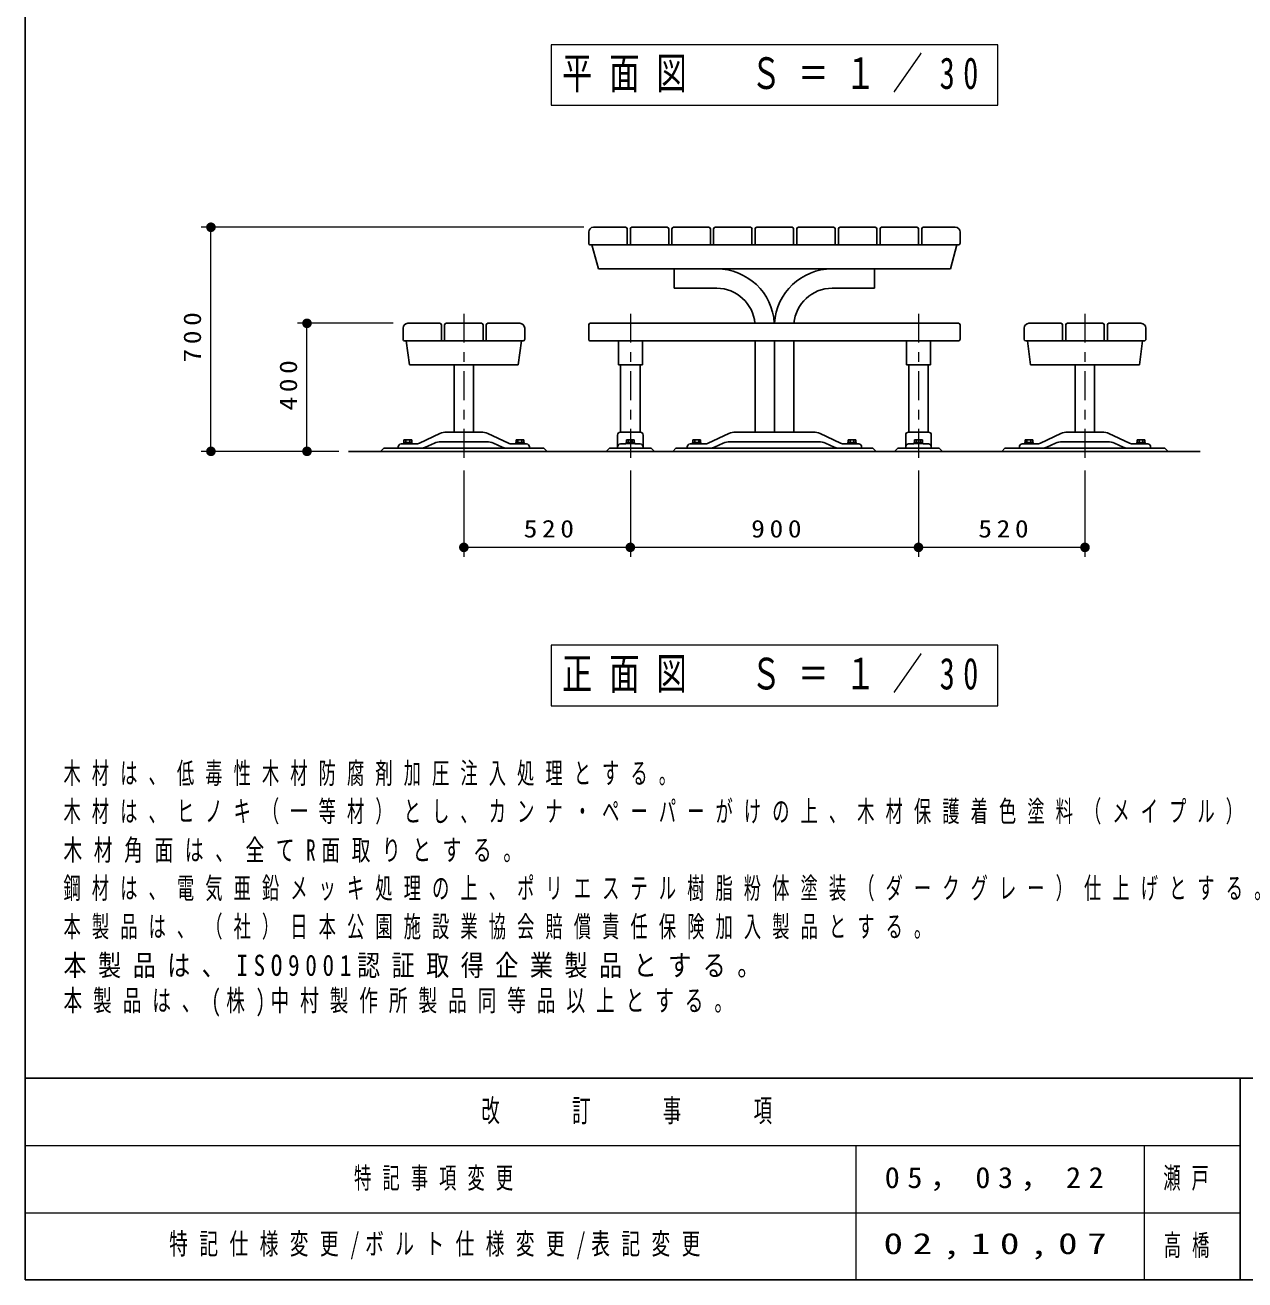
# Model space of a CAD drawing. Units: millimetres on the paper, with parts at other scales. Extents: x -365 to 0, y 0 to 257.
# Drawn here: x -365 to -238, y 0 to 130.7 of the extents above; entities that cross this region are included whole.
import ezdxf

# ---------------------------------------------------------------- set-up
doc = ezdxf.new("R2010")
doc.units = ezdxf.units.MM
doc.linetypes.add('USER2', pattern=[6, 3, -1, 1, -1])
doc.layers.add('LY_1', color=3, linetype='Continuous', lineweight=25)
doc.layers.add('LY_3', color=7, linetype='Continuous', lineweight=13)
doc.styles.add('ＭＳ ゴシック', font='')
doc.styles.get('ＭＳ ゴシック').set_extended_font_data('MS Gothic')

# ---------------------------------------------------------------- blocks, each defined once
blk = doc.blocks.new('filled_dot')
at = {"color": 0, "linetype": 'Continuous', "lineweight": -2, "const_width": 1.25}
blk.add_lwpolyline([(-0.625, 0, 1), (0.625, 0, 1)], format="xyb", close=True, dxfattribs=at)

msp = doc.modelspace()

# ---------------------------------------------------------------- linework, layer by layer
at = {"layer": 'LY_1', "color": 7, "lineweight": 13}
for p, q in [((-263.735, 128.611), (-310.235, 128.611)), ((-310.235, 128.611), (-310.235, 122.311)), ((-263.735, 122.311), (-263.735, 128.611)), ((-310.235, 122.311), (-263.735, 122.311)), ((-306.819, 109.606), (-346.652, 109.606)), ((-345.652, 86.273), (-345.652, 109.606)), ((-326.695, 99.606), (-336.652, 99.606)), ((-335.652, 86.273), (-335.652, 99.606)), ((-332.319, 86.273), (-346.652, 86.273)), ((-319.319, 84.273), (-319.319, 75.273)), ((-301.985, 84.273), (-301.985, 75.273)), ((-271.985, 84.273), (-271.985, 75.273)), ((-254.652, 84.273), (-254.652, 75.273)), ((-301.985, 76.273), (-319.319, 76.273)), ((-271.985, 76.273), (-301.985, 76.273)), ((-254.652, 76.273), (-271.985, 76.273)), ((-263.735, 66.089), (-310.235, 66.089)), ((-310.235, 66.089), (-310.235, 59.789)), ((-263.735, 59.789), (-263.735, 66.089)), ((-310.235, 59.789), (-263.735, 59.789))]:
    msp.add_line(p, q, dxfattribs=at)
at = {"layer": 'LY_1'}
for p, q in [((-306.319, 109.106), (-306.319, 107.939)), ((-305.819, 109.606), (-302.485, 109.606)), ((-302.319, 109.439), (-302.319, 107.773)), ((-301.985, 109.439), (-301.985, 107.773)), ((-301.819, 109.606), (-298.152, 109.606)), ((-297.985, 109.439), (-297.985, 107.773)), ((-297.652, 109.439), (-297.652, 107.773)), ((-297.485, 109.606), (-293.819, 109.606)), ((-293.652, 109.439), (-293.652, 107.773)), ((-293.319, 109.439), (-293.319, 107.773)), ((-293.152, 109.606), (-289.485, 109.606)), ((-289.319, 109.439), (-289.319, 107.773)), ((-288.985, 109.439), (-288.985, 107.773)), ((-288.819, 109.606), (-285.152, 109.606)), ((-284.985, 109.439), (-284.985, 107.773)), ((-284.652, 109.439), (-284.652, 107.773)), ((-284.485, 109.606), (-280.819, 109.606)), ((-280.652, 109.439), (-280.652, 107.773)), ((-280.319, 109.439), (-280.319, 107.773)), ((-280.152, 109.606), (-276.485, 109.606)), ((-276.319, 109.439), (-276.319, 107.773)), ((-275.985, 109.439), (-275.985, 107.773)), ((-275.819, 109.606), (-272.152, 109.606)), ((-271.985, 109.439), (-271.985, 107.773)), ((-271.652, 109.439), (-271.652, 107.773)), ((-268.152, 109.606), (-271.485, 109.606)), ((-267.652, 109.106), (-267.652, 107.939)), ((-306.152, 107.773), (-267.819, 107.773)), ((-305.986, 107.772), (-305.316, 105.272)), ((-267.985, 107.772), (-268.655, 105.273)), ((-305.315, 105.273), (-268.655, 105.273)), ((-297.419, 105.273), (-297.419, 103.256)), ((-276.552, 105.273), (-276.552, 103.256)), ((-297.419, 103.256), (-292.992, 103.256)), ((-276.552, 103.256), (-280.979, 103.256)), ((-325.152, 99.606), (-321.819, 99.606)), ((-321.652, 99.439), (-321.652, 97.773)), ((-321.319, 99.439), (-321.319, 97.773)), ((-321.152, 99.606), (-317.485, 99.606)), ((-317.319, 99.439), (-317.319, 97.773)), ((-316.985, 99.439), (-316.985, 97.773)), ((-316.819, 99.606), (-313.485, 99.606)), ((-306.319, 99.439), (-306.319, 97.939)), ((-306.152, 99.606), (-267.819, 99.606)), ((-267.652, 99.439), (-267.652, 97.939)), ((-257.152, 99.606), (-260.485, 99.606)), ((-256.985, 99.439), (-256.985, 97.773)), ((-256.652, 99.439), (-256.652, 97.773)), ((-252.819, 99.606), (-256.485, 99.606)), ((-252.652, 99.439), (-252.652, 97.773)), ((-252.319, 99.439), (-252.319, 97.773)), ((-248.819, 99.606), (-252.152, 99.606)), ((-325.652, 99.106), (-325.652, 97.939)), ((-312.985, 99.106), (-312.985, 97.939)), ((-260.985, 99.106), (-260.985, 97.939)), ((-248.319, 99.106), (-248.319, 97.939)), ((-325.485, 97.773), (-313.152, 97.773)), ((-325.318, 97.773), (-324.982, 95.273)), ((-313.319, 97.773), (-313.655, 95.273)), ((-306.152, 97.773), (-267.819, 97.773)), ((-303.235, 97.773), (-303.235, 95.273)), ((-300.735, 97.773), (-300.735, 95.273)), ((-289.002, 97.773), (-289.002, 88.273)), ((-286.985, 97.773), (-286.985, 88.273)), ((-284.969, 97.773), (-284.969, 88.273)), ((-273.235, 97.773), (-273.235, 95.273)), ((-270.735, 97.773), (-270.735, 95.273)), ((-248.485, 97.773), (-260.819, 97.773)), ((-260.652, 97.773), (-260.315, 95.273)), ((-248.652, 97.773), (-248.989, 95.273)), ((-324.982, 95.273), (-313.655, 95.273)), ((-320.327, 95.273), (-320.327, 88.273)), ((-318.31, 95.273), (-318.31, 88.273)), ((-303.235, 95.273), (-300.735, 95.273)), ((-302.993, 95.273), (-302.993, 88.272)), ((-300.977, 95.273), (-300.977, 88.272)), ((-270.735, 95.273), (-273.235, 95.273)), ((-272.993, 95.273), (-272.993, 88.272)), ((-270.977, 95.273), (-270.977, 88.272)), ((-248.989, 95.273), (-260.315, 95.273)), ((-255.66, 95.273), (-255.66, 88.273)), ((-253.644, 95.273), (-253.644, 88.273)), ((-323.952, 87.131), (-321.818, 88.118)), ((-317.519, 88.273), (-321.118, 88.273)), ((-316.819, 88.119), (-314.685, 87.132)), ((-303.319, 87.972), (-303.319, 86.606)), ((-303.018, 88.272), (-300.952, 88.272)), ((-300.652, 87.972), (-300.652, 86.606)), ((-293.869, 87.132), (-291.734, 88.119)), ((-282.935, 88.273), (-291.035, 88.273)), ((-282.235, 88.119), (-280.101, 87.132)), ((-273.319, 87.972), (-273.319, 86.606)), ((-270.952, 88.272), (-273.019, 88.272)), ((-270.652, 87.972), (-270.652, 86.606)), ((-257.151, 88.119), (-259.286, 87.132)), ((-256.452, 88.273), (-252.852, 88.273)), ((-250.018, 87.131), (-252.152, 88.118)), ((-331.319, 86.273), (-242.652, 86.273)), ((-327.985, 86.273), (-327.652, 86.606)), ((-327.652, 86.606), (-310.985, 86.606)), ((-326.152, 86.739), (-326.152, 86.606)), ((-325.852, 87.039), (-324.372, 87.039)), ((-325.632, 87.059), (-325.605, 87.086)), ((-324.718, 87.183), (-325.585, 87.183)), ((-325.585, 87.183), (-325.585, 87.106)), ((-325.558, 87.106), (-324.746, 87.106)), ((-324.748, 87.483), (-325.556, 87.483)), ((-325.556, 87.483), (-325.556, 87.183)), ((-325.354, 87.483), (-325.354, 87.183)), ((-324.95, 87.483), (-324.95, 87.183)), ((-324.748, 87.483), (-324.748, 87.183)), ((-324.718, 87.183), (-324.718, 87.106)), ((-324.699, 87.086), (-324.671, 87.059)), ((-323.301, 86.698), (-322.392, 87.118)), ((-316.945, 87.273), (-321.692, 87.273)), ((-316.245, 87.119), (-315.336, 86.698)), ((-312.785, 87.039), (-314.265, 87.039)), ((-313.938, 87.086), (-313.966, 87.059)), ((-313.052, 87.183), (-313.918, 87.183)), ((-313.918, 87.183), (-313.918, 87.106)), ((-313.079, 87.106), (-313.891, 87.106)), ((-313.081, 87.483), (-313.889, 87.483)), ((-313.889, 87.483), (-313.889, 87.183)), ((-313.687, 87.483), (-313.687, 87.183)), ((-313.283, 87.483), (-313.283, 87.183)), ((-313.081, 87.483), (-313.081, 87.183)), ((-313.052, 87.183), (-313.052, 87.106)), ((-313.005, 87.059), (-313.032, 87.086)), ((-312.485, 86.739), (-312.485, 86.606)), ((-310.652, 86.272), (-310.985, 86.606)), ((-304.485, 86.273), (-304.152, 86.606)), ((-304.152, 86.606), (-299.819, 86.606)), ((-303.319, 86.739), (-303.319, 86.606)), ((-303.018, 87.039), (-302.513, 87.039)), ((-302.438, 87.086), (-302.466, 87.059)), ((-301.552, 87.182), (-302.419, 87.182)), ((-302.419, 87.182), (-302.419, 87.106)), ((-301.552, 87.106), (-302.419, 87.106)), ((-301.581, 87.482), (-302.389, 87.482)), ((-302.389, 87.482), (-302.389, 87.182)), ((-302.187, 87.482), (-302.187, 87.182)), ((-301.783, 87.482), (-301.783, 87.182)), ((-301.581, 87.482), (-301.581, 87.182)), ((-301.552, 87.182), (-301.552, 87.106)), ((-301.505, 87.059), (-301.532, 87.086)), ((-301.458, 87.039), (-300.952, 87.039)), ((-300.652, 86.739), (-300.652, 86.606)), ((-299.819, 86.606), (-299.485, 86.273)), ((-297.235, 86.606), (-297.568, 86.273)), ((-297.235, 86.606), (-276.735, 86.606)), ((-296.068, 86.739), (-296.068, 86.606)), ((-295.768, 87.039), (-294.288, 87.039)), ((-295.549, 87.059), (-295.521, 87.086)), ((-295.502, 87.183), (-294.635, 87.183)), ((-295.502, 87.183), (-295.502, 87.106)), ((-295.502, 87.106), (-294.635, 87.106)), ((-294.664, 87.483), (-295.472, 87.483)), ((-295.472, 87.483), (-295.472, 87.183)), ((-295.27, 87.483), (-295.27, 87.183)), ((-294.866, 87.483), (-294.866, 87.183)), ((-294.664, 87.483), (-294.664, 87.183)), ((-294.635, 87.183), (-294.635, 87.106)), ((-294.615, 87.086), (-294.588, 87.059)), ((-293.217, 86.698), (-292.309, 87.119)), ((-282.361, 87.273), (-291.609, 87.273)), ((-281.661, 87.119), (-280.753, 86.698)), ((-278.202, 87.039), (-279.682, 87.039)), ((-279.355, 87.086), (-279.382, 87.059)), ((-279.335, 87.183), (-278.468, 87.183)), ((-279.335, 87.183), (-279.335, 87.106)), ((-278.496, 87.106), (-279.307, 87.106)), ((-278.497, 87.483), (-279.306, 87.483)), ((-279.306, 87.483), (-279.306, 87.183)), ((-279.104, 87.483), (-279.104, 87.183)), ((-278.7, 87.483), (-278.7, 87.183)), ((-278.497, 87.483), (-278.497, 87.183)), ((-278.468, 87.183), (-278.468, 87.106)), ((-278.421, 87.059), (-278.449, 87.086)), ((-277.902, 86.739), (-277.902, 86.606)), ((-276.735, 86.606), (-276.402, 86.273)), ((-274.152, 86.606), (-274.485, 86.273)), ((-269.819, 86.606), (-274.152, 86.606)), ((-273.319, 86.739), (-273.319, 86.606)), ((-272.513, 87.039), (-273.019, 87.039)), ((-272.466, 87.059), (-272.438, 87.086)), ((-272.419, 87.182), (-271.552, 87.182)), ((-272.419, 87.182), (-272.419, 87.106)), ((-272.419, 87.106), (-271.552, 87.106)), ((-272.389, 87.482), (-271.581, 87.482)), ((-272.389, 87.482), (-272.389, 87.182)), ((-272.187, 87.482), (-272.187, 87.182)), ((-271.783, 87.482), (-271.783, 87.182)), ((-271.581, 87.482), (-271.581, 87.182)), ((-271.552, 87.182), (-271.552, 87.106)), ((-271.532, 87.086), (-271.505, 87.059)), ((-270.952, 87.039), (-271.458, 87.039)), ((-270.652, 86.739), (-270.652, 86.606)), ((-269.485, 86.273), (-269.819, 86.606)), ((-263.319, 86.272), (-262.985, 86.606)), ((-246.319, 86.606), (-262.985, 86.606)), ((-261.485, 86.739), (-261.485, 86.606)), ((-261.185, 87.039), (-259.705, 87.039)), ((-260.966, 87.059), (-260.938, 87.086)), ((-260.919, 87.183), (-260.052, 87.183)), ((-260.919, 87.183), (-260.919, 87.106)), ((-260.891, 87.106), (-260.079, 87.106)), ((-260.889, 87.483), (-260.081, 87.483)), ((-260.889, 87.483), (-260.889, 87.183)), ((-260.687, 87.483), (-260.687, 87.183)), ((-260.283, 87.483), (-260.283, 87.183)), ((-260.081, 87.483), (-260.081, 87.183)), ((-260.052, 87.183), (-260.052, 87.106)), ((-260.032, 87.086), (-260.005, 87.059)), ((-257.725, 87.119), (-258.634, 86.698)), ((-257.026, 87.273), (-252.278, 87.273)), ((-250.669, 86.698), (-251.578, 87.118)), ((-248.119, 87.039), (-249.599, 87.039)), ((-249.271, 87.086), (-249.299, 87.059)), ((-249.252, 87.183), (-248.385, 87.183)), ((-249.252, 87.183), (-249.252, 87.106)), ((-248.413, 87.106), (-249.224, 87.106)), ((-249.223, 87.483), (-248.415, 87.483)), ((-249.223, 87.483), (-249.223, 87.183)), ((-249.021, 87.483), (-249.021, 87.183)), ((-248.617, 87.483), (-248.617, 87.183)), ((-248.415, 87.483), (-248.415, 87.183)), ((-248.385, 87.183), (-248.385, 87.106)), ((-248.338, 87.059), (-248.366, 87.086)), ((-247.819, 86.739), (-247.819, 86.606)), ((-245.985, 86.273), (-246.319, 86.606))]:
    msp.add_line(p, q, dxfattribs=at)
at = {"layer": 'LY_1', "color": 7, "linetype": 'USER2', "lineweight": 13}
for p, q in [((-319.319, 100.606), (-319.319, 85.273)), ((-301.985, 100.606), (-301.985, 85.273)), ((-271.985, 100.606), (-271.985, 85.273)), ((-254.652, 100.606), (-254.652, 85.273))]:
    msp.add_line(p, q, dxfattribs=at)
at = {"layer": 'LY_1'}
for centre, radius, start, end in [((-305.819, 109.106), 0.5, 89.99998, 179.99996), ((-302.485, 109.439), 0.167, 0, 89.99998), ((-301.819, 109.439), 0.167, 89.99998, 179.99996), ((-298.152, 109.439), 0.167, 0, 89.99998), ((-297.485, 109.439), 0.167, 89.99998, 179.99996), ((-293.819, 109.439), 0.167, 0, 89.99998), ((-293.152, 109.439), 0.167, 89.99998, 179.99996), ((-289.485, 109.439), 0.167, 0, 89.99998), ((-288.819, 109.439), 0.167, 89.99998, 179.99996), ((-285.152, 109.439), 0.167, 0, 89.99998), ((-284.485, 109.439), 0.167, 89.99998, 179.99996), ((-280.819, 109.439), 0.167, 0, 89.99998), ((-280.152, 109.439), 0.167, 89.99998, 179.99996), ((-276.485, 109.439), 0.167, 0, 89.99998), ((-275.819, 109.439), 0.167, 89.99998, 179.99996), ((-272.152, 109.439), 0.167, 0, 89.99998), ((-271.485, 109.439), 0.167, 89.99998, 179.99996), ((-268.152, 109.106), 0.5, 0, 89.99998), ((-306.152, 107.939), 0.167, 179.99998, 270.00002), ((-267.819, 107.939), 0.167, 269.99996, 0), ((-292.992, 99.266), 6.007, 3.24496, 89.99998), ((-280.979, 99.266), 6.007, 89.99998, 176.75501), ((-292.992, 99.266), 3.99, 4.88837, 89.99998), ((-280.979, 99.266), 3.99, 89.99998, 175.1116), ((-325.152, 99.106), 0.5, 89.99998, 179.99996), ((-321.819, 99.439), 0.167, 0, 89.99998), ((-321.152, 99.439), 0.167, 89.99998, 179.99996), ((-317.485, 99.439), 0.167, 0, 89.99998), ((-316.819, 99.439), 0.167, 89.99998, 179.99996), ((-313.485, 99.106), 0.5, 0, 89.99998), ((-306.152, 99.439), 0.167, 89.99998, 179.99996), ((-267.819, 99.439), 0.167, 0, 89.99998), ((-260.485, 99.106), 0.5, 89.99998, 179.99996), ((-257.152, 99.439), 0.167, 0, 89.99998), ((-256.485, 99.439), 0.167, 89.99998, 179.99996), ((-252.819, 99.439), 0.167, 0, 89.99998), ((-252.152, 99.439), 0.167, 89.99998, 179.99996), ((-248.819, 99.106), 0.5, 0, 89.99998), ((-325.485, 97.939), 0.167, 179.99998, 270.00002), ((-313.152, 97.939), 0.167, 270.00002, 0), ((-306.152, 97.939), 0.167, 179.99998, 270.00002), ((-267.819, 97.939), 0.167, 270.00002, 0), ((-260.819, 97.939), 0.167, 179.99996, 269.99995), ((-248.485, 97.939), 0.167, 269.99996, 0), ((-321.118, 86.606), 1.667, 89.99998, 114.8206), ((-317.519, 86.606), 1.667, 65.17946, 89.99998), ((-303.018, 87.972), 0.3, 89.99998, 179.99996), ((-300.952, 87.972), 0.3, 0, 89.99998), ((-291.035, 86.606), 1.667, 89.99998, 114.8206), ((-282.935, 86.606), 1.667, 65.17946, 89.99998), ((-273.019, 87.972), 0.3, 89.99998, 179.99996), ((-270.952, 87.972), 0.3, 0, 89.99998), ((-256.452, 86.606), 1.667, 89.99998, 114.82051), ((-252.852, 86.606), 1.667, 65.17936, 89.99998), ((-325.852, 86.739), 0.3, 89.99998, 179.99996), ((-325.679, 87.106), 0.0667, 270.00002, 315.00046), ((-325.558, 87.039), 0.0667, 89.99998, 135.00001), ((-324.746, 87.039), 0.0667, 45, 89.99998), ((-324.624, 87.106), 0.0667, 224.99999, 270.00002), ((-324.372, 88.039), 1, 270.00002, 294.82059), ((-323.721, 87.606), 1, 270.00002, 294.82057), ((-321.692, 85.606), 1.667, 89.99998, 114.8206), ((-316.945, 85.606), 1.667, 65.17946, 89.99998), ((-314.916, 87.606), 1, 245.17947, 270.00002), ((-314.265, 88.039), 1, 245.1794, 270.00002), ((-314.013, 87.106), 0.0667, 269.99996, 315), ((-313.891, 87.039), 0.0667, 89.99998, 134.99996), ((-313.079, 87.039), 0.0667, 44.99995, 89.99998), ((-312.958, 87.106), 0.0667, 224.99952, 269.99996), ((-312.785, 86.739), 0.3, 0, 89.99998), ((-303.018, 86.739), 0.3, 89.99998, 179.99996), ((-302.513, 87.106), 0.0667, 269.99996, 315), ((-302.391, 87.039), 0.0667, 89.99998, 134.99996), ((-301.579, 87.039), 0.0667, 44.99995, 89.99998), ((-301.458, 87.106), 0.0667, 224.99952, 269.99996), ((-300.952, 86.739), 0.3, 0, 89.99998), ((-295.768, 86.739), 0.3, 89.99998, 179.99996), ((-295.596, 87.106), 0.0667, 270.00002, 315.00046), ((-295.474, 87.039), 0.0667, 89.99998, 135.00001), ((-294.663, 87.039), 0.0667, 45, 89.99998), ((-294.541, 87.106), 0.0667, 224.99999, 270.00002), ((-294.288, 88.039), 1, 270.00002, 294.82059), ((-293.637, 87.606), 1, 270.00002, 294.82057), ((-291.609, 85.606), 1.667, 89.99998, 114.8206), ((-282.361, 85.606), 1.667, 65.17946, 89.99998), ((-280.333, 87.606), 1, 245.17947, 270.00002), ((-279.682, 88.039), 1, 245.1794, 270.00002), ((-279.429, 87.106), 0.0667, 269.99996, 315), ((-279.307, 87.039), 0.0667, 89.99998, 134.99996), ((-278.496, 87.039), 0.0667, 44.99995, 89.99998), ((-278.374, 87.106), 0.0667, 224.99952, 269.99996), ((-278.202, 86.739), 0.3, 0, 89.99998), ((-273.019, 86.739), 0.3, 89.99998, 179.99996), ((-272.513, 87.106), 0.0667, 270.00002, 315.00046), ((-272.391, 87.039), 0.0667, 89.99998, 135.00001), ((-271.579, 87.039), 0.0667, 45.00001, 89.99998), ((-271.458, 87.106), 0.0667, 224.99999, 270.00002), ((-270.952, 86.739), 0.3, 0, 89.99998), ((-261.185, 86.739), 0.3, 89.99998, 179.99996), ((-261.013, 87.106), 0.0667, 270.00002, 315.00046), ((-260.891, 87.039), 0.0667, 89.99998, 135.00001), ((-260.079, 87.039), 0.0667, 45.00001, 89.99998), ((-259.958, 87.106), 0.0667, 224.99999, 270.00002), ((-259.705, 88.039), 1, 269.99996, 294.82058), ((-259.054, 87.606), 1, 269.99996, 294.82052), ((-257.026, 85.606), 1.667, 89.99998, 114.82051), ((-252.278, 85.606), 1.667, 65.17936, 89.99998), ((-250.25, 87.606), 1, 245.17941, 269.99996), ((-249.599, 88.039), 1, 245.17938, 269.99996), ((-249.346, 87.106), 0.0667, 269.99996, 315), ((-249.224, 87.039), 0.0667, 89.99998, 134.99996), ((-248.413, 87.039), 0.0667, 44.99995, 89.99998), ((-248.291, 87.106), 0.0667, 224.99952, 269.99996), ((-248.119, 86.739), 0.3, 0, 89.99998)]:
    msp.add_arc(centre, radius, start, end, dxfattribs=at)
at = {"layer": 'LY_3', "color": 20, "lineweight": 25}
for p, q in [((-365, 257), (-365, 0)), ((-365, 21), (0, 21)), ((-365, 0), (0, 0))]:
    msp.add_line(p, q, dxfattribs=at)
at = {"layer": 'LY_3', "color": 3, "lineweight": 25}
msp.add_line((-238.5, 21), (-238.5, 0), dxfattribs=at)
at = {"layer": 'LY_3'}
for p, q in [((-365, 14), (-238.5, 14)), ((-278.5, 14), (-278.5, 0)), ((-248.5, 14), (-248.5, 0)), ((-365, 7), (-238.5, 7))]:
    msp.add_line(p, q, dxfattribs=at)

# ---------------------------------------------------------------- block references
at = {"layer": 'LY_1', "color": 7, "lineweight": 13, "xscale": 0.4, "yscale": 0.4}
for p, rotation in [((-345.652, 109.606), 270), ((-335.652, 99.606), 270), ((-345.652, 86.273), 90), ((-335.652, 86.273), 90), ((-301.985, 76.273), 180), ((-271.985, 76.273), 180), ((-254.652, 76.273), 180)]:
    msp.add_blockref('filled_dot', p, dxfattribs=dict(at, rotation=rotation))
msp.add_blockref('filled_dot', (-319.319, 76.273), dxfattribs=at)

# ---------------------------------------------------------------- texts
at = {"layer": 'LY_1', "color": 7, "style": 'ＭＳ ゴシック'}
for s, insert, char_height, attachment_point in [('\\T1.56;\\W0.7;平面図\u3000Ｓ＝１／30', (-286.985, 125.461), 3.299, 5), ('\\T1.33;\\W1.15;520', (-310.237, 77.273), 1.833, 8), ('\\T1.33;\\W1.15;900', (-286.544, 77.273), 1.833, 8), ('\\T1.33;\\W1.15;520', (-262.903, 77.273), 1.833, 8), ('\\T1.56;\\W0.7;正面図\u3000Ｓ＝１／30', (-286.985, 62.939), 3.299, 5), ('\\T1.64;\\W0.6;木材は、低毒性木材防腐剤加圧注入処理とする。', (-361.002, 51.415), 2.199, 7), ('\\T1.64;\\W0.6;木材は、ヒノキ（一等材）とし、カンナ・ペーパーがけの上、木材保護着色塗料（メイプル）塗装仕上げとする。', (-361.002, 47.415), 2.199, 7), ('\\T1.62;\\W0.65;木材角面は、全てR面取りとする。', (-361.002, 43.415), 2.199, 7), ('\\T1.64;\\W0.6;鋼材は、電気亜鉛メッキ処理の上、ポリエステル樹脂粉体塗装（ダークグレー）仕上げとする。', (-361.002, 39.415), 2.199, 7), ('\\T1.64;\\W0.6;本製品は、（社）日本公園施設業協会賠償責任保険加入製品とする。', (-361.002, 35.415), 2.199, 7), ('\\T1.5;\\W0.8;本製品は、ISO9001認証取得企業製品とする。', (-361.002, 31.415), 2.199, 7), ('\\T1.58;\\W0.65;本製品は、(株)中村製作所製品同等品以上とする。', (-361.002, 27.415), 2.199, 7), ('\\T1.64;\\W0.6;特記事項変更', (-330.75, 10.5), 2.199, 4), ('\\T1.64;\\W0.6;瀬戸', (-246.5, 10.5), 2.199, 4), ('\\T1.5;\\W1.05;05，03，22', (-275.5, 10.5), 2.199, 4), ('\\T1.61;\\W0.65;特記仕様変更/ボルト仕様変更/表記変更', (-321.75, 3.5), 2.199, 5), ('\\T1.5;\\W1.35;02,10,07', (-263.5, 3.5), 2.199, 5), ('\\T1.64;\\W0.6;高橋', (-243.5, 3.5), 2.199, 5)]:
    msp.add_mtext(s, dxfattribs=dict(at, insert=insert, char_height=char_height, attachment_point=attachment_point))
at = {"layer": 'LY_1', "color": 7, "char_height": 1.833, "attachment_point": 8, "rotation": 90, "style": 'ＭＳ ゴシック'}
for s, insert in [('\\T1.33;\\W1.15;700', (-346.652, 98.38)), ('\\T1.33;\\W1.15;400', (-336.652, 93.38))]:
    msp.add_mtext(s, dxfattribs=dict(at, insert=insert))
at = {"layer": 'LY_3', "insert": (-301.75, 17.5), "char_height": 2.346, "attachment_point": 5, "style": 'ＭＳ ゴシック'}
msp.add_mtext('\\T1.64;\\W0.6;改\u3000\u3000訂\u3000\u3000事\u3000\u3000項', dxfattribs=at)

doc.saveas('drawing.dxf')
